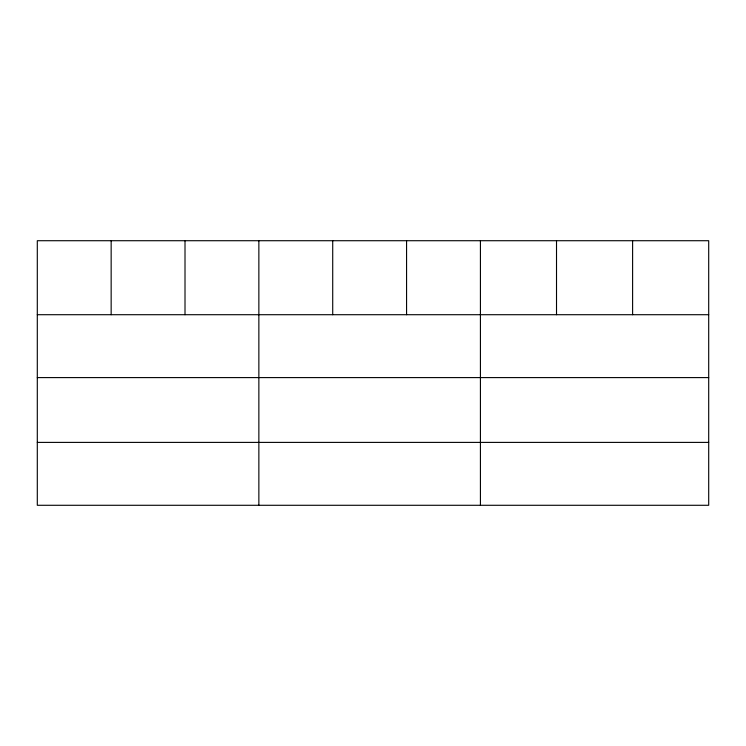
<?xml version="1.0" encoding="UTF-8"?>
<svg xmlns="http://www.w3.org/2000/svg" width="746" height="746" viewBox="0 0 746 746"><rect width="100%" height="100%" fill="white"/><g stroke="black" fill="none" stroke-linecap="round" stroke-linejoin="round"><path stroke-width="1.12" d="M708.7 377.597L708.7 240.716L37.3 240.716L37.3 505.284L708.7 505.284L708.7 377.597L37.3 377.597M37.3 314.709L708.7 314.709M37.3 442.397L708.7 442.397M632.608 240.716L632.608 314.709M556.516 240.716L556.516 314.709M480.424 240.716L480.424 505.284M406.57 240.716L406.57 314.709M332.716 240.716L332.716 314.709M258.862 240.716L258.862 505.284M185.008 240.716L185.008 314.709M111.154 240.716L111.154 314.709"/></g></svg>
